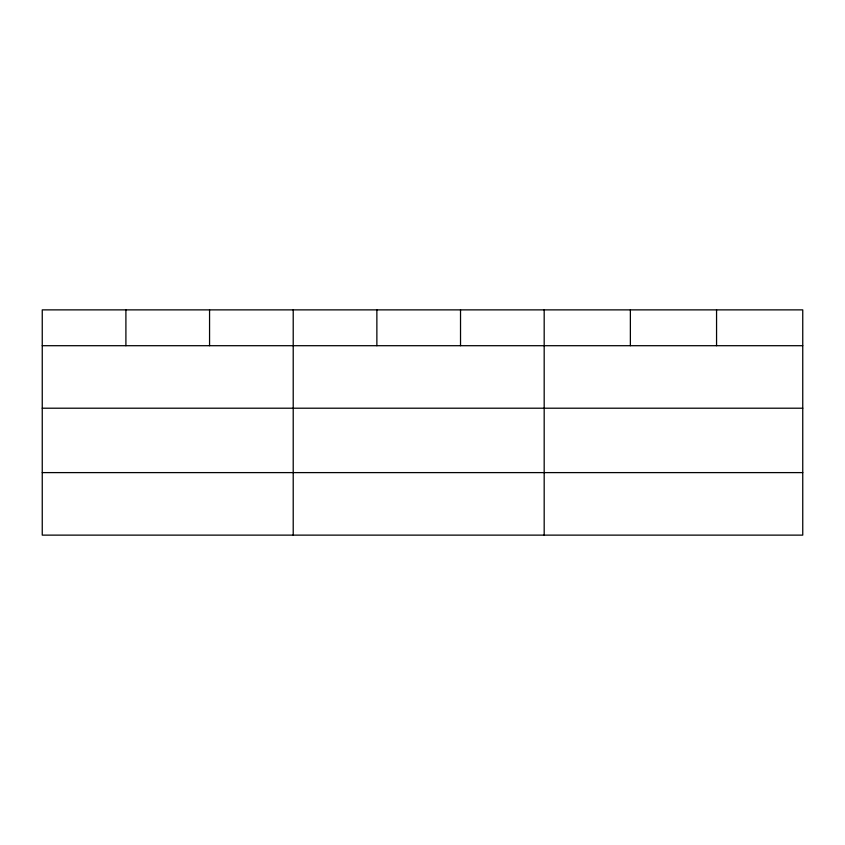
<?xml version="1.0" encoding="UTF-8"?>
<svg xmlns="http://www.w3.org/2000/svg" width="845" height="845" viewBox="0 0 845 845"><rect width="100%" height="100%" fill="white"/><g stroke="black" fill="none" stroke-linecap="round" stroke-linejoin="round"><path stroke-width="1.27" d="M802.75 408.209L802.75 309.872L42.25 309.872L42.25 535.128L802.75 535.128L802.75 408.209L42.25 408.209M42.25 345.7L802.75 345.7M42.25 472.608L802.75 472.608M716.56 309.872L716.56 345.7M630.37 309.872L630.37 345.7M544.18 309.872L544.18 535.128M460.525 309.872L460.525 345.7M376.87 309.872L376.87 345.7M293.215 309.872L293.215 535.128M209.56 309.872L209.56 345.7M125.905 309.872L125.905 345.7"/></g></svg>
